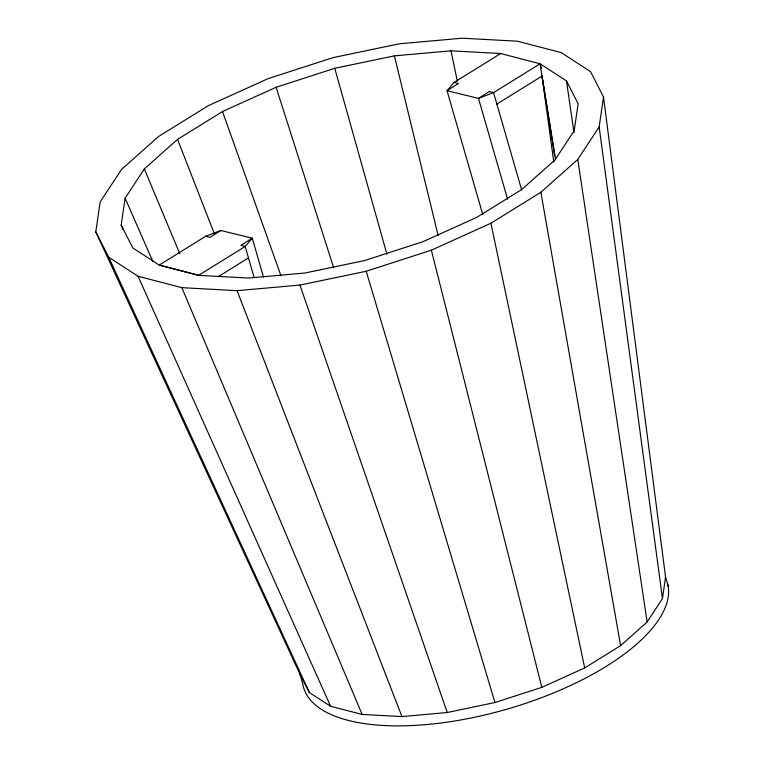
<?xml version="1.0" encoding="UTF-8"?>
<svg xmlns="http://www.w3.org/2000/svg" width="764" height="764" viewBox="0 0 764 764"><rect width="100%" height="100%" fill="white"/><g stroke="black" fill="none" stroke-linecap="round" stroke-linejoin="round"><path stroke-width="1.15" d="M662.464 598.575L665.549 577.03L603.512 96.99L590.572 71.644L561.215 52.611L517.448 41.208L462.239 38.2L399.352 43.796L333.085 57.606L267.954 78.702L208.381 105.642L158.434 136.594L121.524 169.436L100.16 201.935L95.796 231.884L300.023 674.354L309.401 692.585L330.592 706.261L362.155 714.436L401.94 716.575L447.226 712.516L494.948 702.536L541.838 687.333L584.699 667.917L620.616 645.628L647.146 621.972L662.464 598.575L599.148 126.939L603.512 96.99M121.18 225.132L125.105 198.182L144.339 168.93L177.554 139.373L222.505 111.525L276.119 87.277L334.747 68.292L394.386 55.858L450.98 50.825L500.668 53.528L540.081 63.784L566.477 80.917L578.119 103.742L574.194 130.692L554.96 159.943L521.745 189.501L476.793 217.348L423.18 241.596L364.552 260.581L304.912 273.015L248.319 278.048L198.63 275.346L159.237 265.079L132.821 247.956L121.18 225.132L123.128 229.487M95.796 231.884L108.727 257.229L138.083 276.262L181.851 287.665L237.06 290.673L299.946 285.077L366.214 271.268L431.345 250.172L490.918 223.231L540.864 192.28L577.775 159.437L599.148 126.939M500.649 53.537L454.131 82.397L447.026 90.706L482.781 214.569M220.806 230.499L209.995 237.346L205.726 236.238L159.208 265.089L198.64 275.327L245.168 246.476L252.263 238.158L220.806 230.499L205.726 236.238M541.409 68.359L540.081 63.784L493.563 92.635L478.484 98.375L447.026 90.706L458.4 83.505L454.131 82.397M218.284 276.654L248.472 257.926M496.867 104.085L542.001 76.075L555.609 159.705M108.727 257.229L309.401 692.585M138.083 276.262L330.592 706.261M125.105 198.182L152.838 261.45M181.851 287.665L362.155 714.436M144.339 168.93L179.769 253.677M177.554 139.373L214.359 233.755M237.06 290.673L401.94 716.575M222.505 111.525L280.932 275.651M299.946 285.077L447.226 712.516M276.119 87.277L333.667 267.782M366.214 271.268L494.948 702.536M665.549 577.03L668.204 586.255M521.697 190.102L493.563 92.635L489.294 91.527L478.484 98.375L507.621 199.289M263.513 277.151L252.263 238.158L240.889 245.368L245.168 246.476L254.097 277.428M300.023 674.354L302.687 683.579A189.329 77.307 -16.1 0 0 500.248 711.055A189.329 77.307 -16.1 0 0 667.784 584.059M334.747 68.292L386.928 254.278M431.345 250.172L541.838 687.333M394.386 55.858L438.154 235.532M490.918 223.231L584.699 667.917M450.98 50.825L457.349 81.194M540.864 192.28L620.616 645.628M540.062 63.794L554.683 155.722M577.775 159.437L647.146 621.972M566.477 80.917L574.022 132.879M542.001 76.075L553.814 162.159"/></g></svg>
